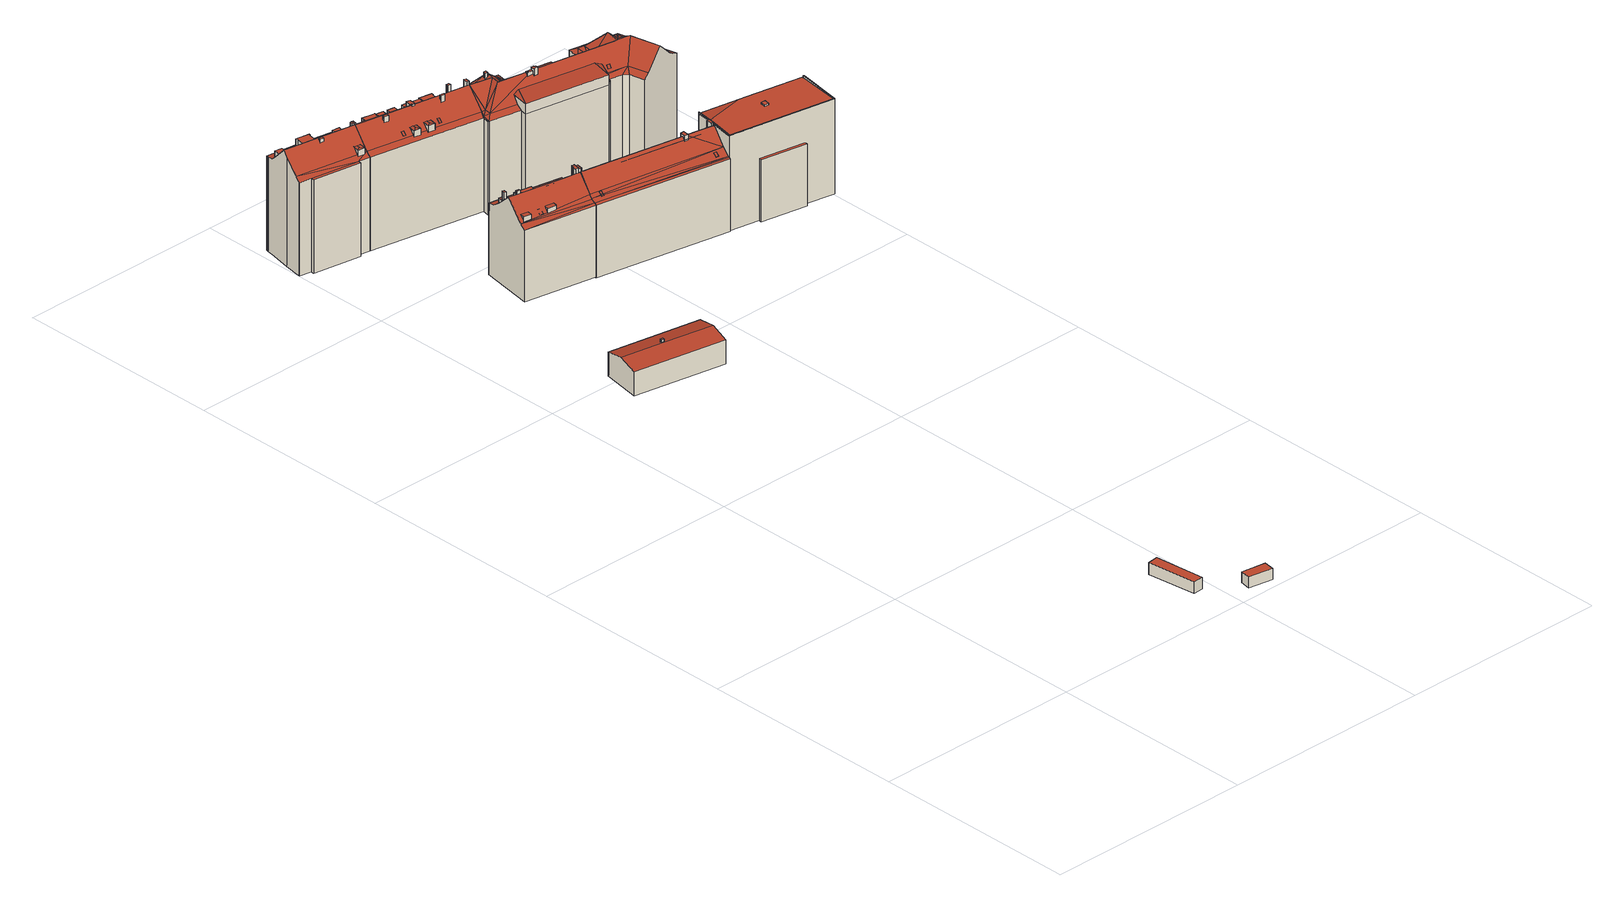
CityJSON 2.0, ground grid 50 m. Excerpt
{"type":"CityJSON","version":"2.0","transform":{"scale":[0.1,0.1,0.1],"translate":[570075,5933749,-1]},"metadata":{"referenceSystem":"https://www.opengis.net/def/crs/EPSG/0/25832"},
"CityObjects":{
"building1":{"type":"Building","attributes":{"Grundfläche 2D":"29.852840","Grundhöhe NN":"1.681"},"geometry":[{"type":"Solid","lod":"3","boundaries":[[[[0,1,2,3]],[[4,5,3,2]],[[5,6,0,3]],[[6,7,1,0]],[[7,4,2,1]],[[7,6,5,4]]]],"semantics":{"surfaces":[{"type":"RoofSurface"},{"type":"WallSurface"},{"type":"GroundSurface"}],"values":[[0,1,1,1,1,2]]}}]},
"building2":{"type":"Building","attributes":{"Grundfläche 2D":"14.447796","Grundhöhe NN":"1.621"},"geometry":[{"type":"Solid","lod":"3","boundaries":[[[[8,9,10,11]],[[12,13,11,10]],[[13,14,8,11]],[[14,15,9,8]],[[15,12,10,9]],[[15,14,13,12]]]],"semantics":{"surfaces":[{"type":"RoofSurface"},{"type":"WallSurface"},{"type":"GroundSurface"}],"values":[[0,1,1,1,1,2]]}}]},
"building3":{"type":"Building","attributes":{"Grundfläche 2D":"211.115600","Grundhöhe NN":"3.229"},"children":["building3-1"],"geometry":[{"type":"Solid","lod":"3","boundaries":[[[[16,17,18,19,20]],[[21,20,19,18,22]],[[22,18,17,23,24]],[[21,22,24,25]],[[16,20,21,25,26]],[[17,16,26,23]],[[24,23,26,25]]]],"semantics":{"surfaces":[{"type":"RoofSurface"},{"type":"WallSurface"},{"type":"GroundSurface"}],"values":[[0,0,1,1,1,1,2]]}}]},
"building3-1":{"type":"BuildingInstallation","parents":["building3"],"geometry":[{"type":"MultiSurface","lod":"3","boundaries":[[[27,28,29,30]],[[30,29,31,32]],[[27,30,32,33]],[[28,27,33,34]],[[29,28,34,31]]],"semantics":{"surfaces":[{"type":"RoofSurface"},{"type":"WallSurface"}],"values":[0,1,1,1,1]}}]},
"building4":{"type":"Building","attributes":{"Grundfläche 2D":"218.968977","Grundhöhe NN":"-0.001"},"children":["building4-1","building4-2","building4-3","building4-4","building4-5","building4-6"],"geometry":[{"type":"Solid","lod":"3","boundaries":[[[[35,36,37,38,39]],[[40,36,35,39,38,41,42]],[[41,38,43,44,45,46,47,40,42]],[[36,40,48,49,50,51]],[[51,52,53,36]],[[44,43,54,55,56,57,58,59,60,61,62,63,64,46,45]],[[65,66,67,68,69,64,63,62,61,60,59,58,57,70,71,72]],[[73,74,75,76,69,68,67,66,65,72,71,70,77,78,79,80]],[[81,82,83,84,85,86,78,77,70,57,56,55,54,43,38,37,87,88]],[[79,78,86,89]],[[80,79,89,90]],[[74,73,80,90,91]],[[75,74,91,92]],[[76,75,92,93]],[[94,95,47,46,64,69,76,93,96]],[[97,49,48,40,47,95,98]],[[50,49,97,99]],[[51,50,99,100]],[[52,51,100,101]],[[53,52,101,102]],[[36,53,102,103]],[[37,36,103,87]],[[85,84,83,82,81,88,87,103,102,101,100,99,97,98,95,94,96,93,92,91,90,89,86]]]],"semantics":{"surfaces":[{"type":"RoofSurface"},{"type":"WallSurface"},{"type":"GroundSurface"}],"values":[[0,0,0,0,0,0,0,0,1,1,1,1,1,1,1,1,1,1,1,1,1,1,2]]}}]},
"building4-1":{"type":"BuildingInstallation","parents":["building4"],"geometry":[{"type":"MultiSurface","lod":"3","boundaries":[[[104,105,106,107,108,109]],[[108,107,110,111]],[[59,104,109,108,111,72]],[[58,106,105]],[[106,58,71,110,107]]],"semantics":{"surfaces":[{"type":"RoofSurface"},{"type":"WallSurface"}],"values":[0,1,1,1,1]}}]},
"building4-2":{"type":"BuildingInstallation","parents":["building4"],"geometry":[{"type":"MultiSurface","lod":"3","boundaries":[[[112,113,114,115,116]],[[67,117,116,115,62]],[[117,118,112,116]],[[118,68,63,114,113,112]]],"semantics":{"surfaces":[{"type":"RoofSurface"},{"type":"WallSurface"}],"values":[0,1,1,1]}}]},
"building4-3":{"type":"BuildingInstallation","parents":["building4"],"geometry":[{"type":"MultiSurface","lod":"3","boundaries":[[[119,120,121]],[[122,123,124,121,120,125]],[[126,127,128,129,125,120,119]],[[35,130,119,121,131]],[[41,127,126,119,130,39]],[[132,128,127,41]],[[42,131,121,124,123]]],"semantics":{"surfaces":[{"type":"RoofSurface"},{"type":"WallSurface"}],"values":[0,0,0,1,1,1,1]}}]},
"building4-4":{"type":"BuildingInstallation","parents":["building4"],"geometry":[{"type":"MultiSurface","lod":"3","boundaries":[[[133,134,135,136,137,138,139,140]],[[54,133,140,139,141,142]],[[56,143,136,135]],[[143,144,137,136]],[[138,137,144,145]],[[145,141,139,138]],[[54,55,56,135,134,133]]],"semantics":{"surfaces":[{"type":"RoofSurface"},{"type":"WallSurface"}],"values":[0,1,1,1,1,1,1]}}]},
"building4-5":{"type":"BuildingInstallation","parents":["building4"],"geometry":[{"type":"MultiSurface","lod":"3","boundaries":[[[146,147,148,149]],[[150,147,146,151,152]],[[150,153,148,147]],[[153,154,149,148]],[[151,146,149,154]]],"semantics":{"surfaces":[{"type":"RoofSurface"},{"type":"WallSurface"}],"values":[0,1,1,1,1]}}]},
"building4-6":{"type":"BuildingInstallation","parents":["building4"],"geometry":[{"type":"MultiSurface","lod":"3","boundaries":[[[155,156,157,158,159,160,161,162]],[[155,162,163,164]],[[164,165,156,155]],[[165,166,157,156]],[[61,158,157,166,66]],[[159,60,65,167,160]],[[167,168,161,160]],[[162,161,168,163]]],"semantics":{"surfaces":[{"type":"RoofSurface"},{"type":"WallSurface"}],"values":[0,1,1,1,1,1,1,1]}}]},
"building5":{"type":"Building","attributes":{"Grundfläche 2D":"225.641279","Grundhöhe NN":"5.193"},"children":["building5-1","building5-2","building5-3","building5-4","building5-5","building5-6","building5-7","building5-8","building5-9"],"geometry":[{"type":"Solid","lod":"3","boundaries":[[[[169,170,171]],[[172,173,169]],[[173,170,169]],[[173,174,175,176,177,178,179,180]],[[181,179,178]],[[182,179,181]],[[183,184,185,186,187,188,189,190,191,192,179,182,193]],[[187,186,185,194,195,196,197,198,190,189,188]],[[199,194,200,201,202]],[[197,196,195,194,199,190,198]],[[203,199,202,201,200,204,205,206,207,208]],[[191,190,209,210,180,179,192]],[[174,173,172,176,175]],[[211,212,213,214,215,216,204,200,194,185,184,183,193,182,181,178,177,176,172,169,171,217,218]],[[205,204,216,219]],[[206,205,219,220]],[[203,208,207,206,220,221]],[[170,173,180,210,209,190,199,203,221,222]],[[171,170,222,217]],[[215,214,213,212,211,218,217,222,221,220,219,216]]]],"semantics":{"surfaces":[{"type":"RoofSurface"},{"type":"WallSurface"},{"type":"GroundSurface"}],"values":[[0,0,0,0,0,0,0,0,0,0,0,0,0,1,1,1,1,1,1,2]]}}]},
"building5-1":{"type":"BuildingInstallation","parents":["building5"],"geometry":[{"type":"MultiSurface","lod":"3","boundaries":[[[223,224,225,226,227,228,229,230,231,232]],[[184,233,234,227,226,225]],[[234,235,236,229,228,227]],[[236,237,230,229]],[[237,238,231,230]],[[239,182,223,232,231,238]],[[182,193,183,184,225,224,223]]],"semantics":{"surfaces":[{"type":"RoofSurface"},{"type":"WallSurface"}],"values":[0,1,1,1,1,1,1]}}]},
"building5-2":{"type":"BuildingInstallation","parents":["building5"],"geometry":[{"type":"MultiSurface","lod":"3","boundaries":[[[240,241,242,243,244,245,246]],[[246,186,195,247,242,241,240]],[[247,248,243,242]],[[248,196,187,245,244,243]]],"semantics":{"surfaces":[{"type":"RoofSurface"},{"type":"WallSurface"}],"values":[0,1,1,1]}}]},
"building5-3":{"type":"BuildingInstallation","parents":["building5"],"geometry":[{"type":"MultiSurface","lod":"3","boundaries":[[[249,250,251,252]],[[252,251,253,254]],[[251,250,255,253]],[[249,252,254,256]],[[250,249,256,255]]],"semantics":{"surfaces":[{"type":"RoofSurface"},{"type":"WallSurface"}],"values":[0,1,1,1,1]}}]},
"building5-4":{"type":"BuildingInstallation","parents":["building5"],"geometry":[{"type":"MultiSurface","lod":"3","boundaries":[[[257,258,259,260]],[[260,259,261,262]],[[257,260,262,263]],[[258,257,263,264]],[[259,258,264,261]]],"semantics":{"surfaces":[{"type":"RoofSurface"},{"type":"WallSurface"}],"values":[0,1,1,1,1]}}]},
"building5-5":{"type":"BuildingInstallation","parents":["building5"],"geometry":[{"type":"MultiSurface","lod":"3","boundaries":[[[265,266,267,268]],[[267,266,207,208]],[[202,268,267,208]],[[266,265,201,207]]],"semantics":{"surfaces":[{"type":"RoofSurface"},{"type":"WallSurface"}],"values":[0,1,1,1]}}]},
"building5-6":{"type":"BuildingInstallation","parents":["building5"],"geometry":[{"type":"MultiSurface","lod":"3","boundaries":[[[269,270,271,272,273,274]],[[275,270,269,274,174]],[[275,276,271,270]],[[272,271,276,175,273]]],"semantics":{"surfaces":[{"type":"RoofSurface"},{"type":"WallSurface"}],"values":[0,1,1,1]}}]},
"building5-7":{"type":"BuildingInstallation","parents":["building5"],"geometry":[{"type":"MultiSurface","lod":"3","boundaries":[[[277,278,279,280,281]],[[282,283,277,281]],[[278,277,283,284]],[[281,280,279,285,282]]],"semantics":{"surfaces":[{"type":"RoofSurface"},{"type":"WallSurface"}],"values":[0,1,1,1]}}]},
"building5-8":{"type":"BuildingInstallation","parents":["building5"],"geometry":[{"type":"MultiSurface","lod":"3","boundaries":[[[286,191,287,192,288,289,290,291,292,293]],[[189,191,287,191,286,293,292,294,198]],[[295,291,290,289,288,188,197]],[[292,291,295,294]]],"semantics":{"surfaces":[{"type":"RoofSurface"},{"type":"WallSurface"}],"values":[0,1,1,1]}}]},
"building5-9":{"type":"BuildingInstallation","parents":["building5"],"geometry":[{"type":"MultiSurface","lod":"3","boundaries":[[[296,297,298,299]],[[209,210,299,298]],[[210,300,296,299]],[[297,296,300,301]],[[301,209,298,297]]],"semantics":{"surfaces":[{"type":"RoofSurface"},{"type":"WallSurface"}],"values":[0,1,1,1,1]}}]},
"building6":{"type":"Building","attributes":{"Grundfläche 2D":"317.682869","Grundhöhe NN":"-0.001"},"children":["building6-1","building6-2","building6-3","building6-4","building6-5","building6-6","building6-7","building6-8","building6-9","building6-10","building6-11","building6-12","building6-13","building6-14","building6-15","building6-16"],"geometry":[{"type":"Solid","lod":"3","boundaries":[[[[302,303,304]],[[302,305,306,307,303]],[[308,309,38,37,307,310,311,312]],[[313,314,315,316,317,318,319,320,321,322,323,324,325,326,327,328,329,330,331,332,333,334,335,336,337,338,339,340]],[[341,342,321]],[[329,328,327,326,325,324,323,322,321,342,343,344]],[[345,346,334,333,332,331,330,329,344,343],[347,348,345]],[[349,350,351,342,341]],[[352,353,350]],[[353,351,350]],[[345,348,347]],[[345,354,355,346]],[[356,357,358,359,360,361,362,320,319,318,317,316,315,314,313,340,339,338,337,336,335,56,55,54,43,363,357]],[[308,312,311,310,359,358,357,364,357,363,43,38,309]],[[310,307,306]],[[365,366,367,368,341,321,320,362,361,360,359,310,306,305,302,304,369,370]],[[371,350,349,341,368,372]],[[352,350,371,373]],[[353,352,373,374]],[[342,351,353,374,375]],[[354,345,343,342,375,86]],[[84,83,82,81,88,87,37,38,43,54,55,56,335,334,346,355,354,86,85]],[[307,37,87,376]],[[303,307,376,377]],[[304,303,377,369]],[[371,372,368,367,366,365,370,369,377,376,87,88,81,82,83,84,85,86,375,374,373]]]],"semantics":{"surfaces":[{"type":"RoofSurface"},{"type":"WallSurface"},{"type":"GroundSurface"}],"values":[[0,0,0,0,0,0,0,0,0,0,0,0,0,0,0,1,1,1,1,1,1,1,1,1,1,2]]}}]},
"building6-1":{"type":"BuildingInstallation","parents":["building6"],"geometry":[{"type":"MultiSurface","lod":"3","boundaries":[[[378,379,380,381]],[[381,380,382,383]],[[378,381,383,384]],[[384,385,379,378]],[[385,382,380,379]]],"semantics":{"surfaces":[{"type":"RoofSurface"},{"type":"WallSurface"}],"values":[0,1,1,1,1]}}]},
"building6-2":{"type":"BuildingInstallation","parents":["building6"],"geometry":[{"type":"MultiSurface","lod":"3","boundaries":[[[386,387,388,389,390,391,392]],[[330,393,387,386,392,391,339,394]],[[393,344,395,389,388,387]],[[395,347,331,338,390,389]]],"semantics":{"surfaces":[{"type":"RoofSurface"},{"type":"WallSurface"}],"values":[0,1,1,1]}}]},
"building6-3":{"type":"BuildingInstallation","parents":["building6"],"geometry":[{"type":"MultiSurface","lod":"3","boundaries":[[[396,397,398,399,400,401,402,403,404,405]],[[398,397,406,407]],[[407,408,399,398]],[[399,408,409,333,336,400]],[[332,410,402,401,337]],[[410,411,403,402]],[[405,404,403,411,348,412]],[[412,413,406,397,396,405]]],"semantics":{"surfaces":[{"type":"RoofSurface"},{"type":"WallSurface"}],"values":[0,1,1,1,1,1,1,1]}}]},
"building6-4":{"type":"BuildingInstallation","parents":["building6"],"geometry":[{"type":"MultiSurface","lod":"3","boundaries":[[[135,134,133,414,415]],[[56,55,54,133,134,135]],[[54,416,414,133]],[[417,415,414,416]],[[417,56,135,415]]],"semantics":{"surfaces":[{"type":"RoofSurface"},{"type":"WallSurface"}],"values":[0,1,1,1,1]}}]},
"building6-5":{"type":"BuildingInstallation","parents":["building6"],"geometry":[{"type":"MultiSurface","lod":"3","boundaries":[[[418,419,420,421,422]],[[422,421,423]],[[423,421,420,424,425]],[[418,422,426,311]],[[423,425,312,427]],[[427,426,422,423]]],"semantics":{"surfaces":[{"type":"RoofSurface"},{"type":"WallSurface"}],"values":[0,0,0,1,1,1]}}]},
"building6-6":{"type":"BuildingInstallation","parents":["building6"],"geometry":[{"type":"MultiSurface","lod":"3","boundaries":[[[428,429,430,431,432]],[[360,361,430,429]],[[361,433,431,430]],[[434,428,432,431,433,435]],[[429,428,434,360]]],"semantics":{"surfaces":[{"type":"RoofSurface"},{"type":"WallSurface"}],"values":[0,1,1,1,1]}}]},
"building6-7":{"type":"BuildingInstallation","parents":["building6"],"geometry":[{"type":"MultiSurface","lod":"3","boundaries":[[[436,437,438,439]],[[440,327,314,439,438]],[[315,326,441,437,436]],[[441,440,438,437]]],"semantics":{"surfaces":[{"type":"RoofSurface"},{"type":"WallSurface"}],"values":[0,1,1,1]}}]},
"building6-8":{"type":"BuildingInstallation","parents":["building6"],"geometry":[{"type":"MultiSurface","lod":"3","boundaries":[[[442,443,444,445]],[[445,444,446,447]],[[442,445,447,448]],[[443,442,448,449]],[[444,443,449,446]]],"semantics":{"surfaces":[{"type":"RoofSurface"},{"type":"WallSurface"}],"values":[0,1,1,1,1]}}]},
"building6-9":{"type":"BuildingInstallation","parents":["building6"],"geometry":[{"type":"MultiSurface","lod":"3","boundaries":[[[450,451,452,453]],[[453,452,454,455]],[[450,453,455,456]],[[451,450,456,457]],[[452,451,457,454]]],"semantics":{"surfaces":[{"type":"RoofSurface"},{"type":"WallSurface"}],"values":[0,1,1,1,1]}}]},
"building6-10":{"type":"BuildingInstallation","parents":["building6"],"geometry":[{"type":"MultiSurface","lod":"3","boundaries":[[[458,459,460,461,462,463]],[[317,464,324,465,459,458,463,462]],[[465,466,460,459]],[[466,325,316,461,460]]],"semantics":{"surfaces":[{"type":"RoofSurface"},{"type":"WallSurface"}],"values":[0,1,1,1]}}]},
"building6-11":{"type":"BuildingInstallation","parents":["building6"],"geometry":[{"type":"MultiSurface","lod":"3","boundaries":[[[467,468,469,470,471,472]],[[340,468,467,472,471,473,329,474]],[[475,470,469,313,328]],[[475,473,471,470]]],"semantics":{"surfaces":[{"type":"RoofSurface"},{"type":"WallSurface"}],"values":[0,1,1,1]}}]},
"building6-12":{"type":"BuildingInstallation","parents":["building6"],"geometry":[{"type":"MultiSurface","lod":"3","boundaries":[[[476,477,478,479]],[[476,479,480,481]],[[479,478,482,480]],[[477,476,481,483]],[[478,477,483,482]]],"semantics":{"surfaces":[{"type":"RoofSurface"},{"type":"WallSurface"}],"values":[0,1,1,1,1]}}]},
"building6-13":{"type":"BuildingInstallation","parents":["building6"],"geometry":[{"type":"MultiSurface","lod":"3","boundaries":[[[484,485,486,487,488,489,490,491,492,493,494,495,496]],[[497,322,498,489,488,487,486,319]],[[498,499,490,489]],[[499,500,491,490]],[[500,501,492,491]],[[501,502,493,492]],[[502,503,494,493]],[[323,504,318,505,484,496,495,494,503]],[[485,484,505]]],"semantics":{"surfaces":[{"type":"RoofSurface"},{"type":"WallSurface"}],"values":[0,1,1,1,1,1,1,1,1]}}]},
"building6-14":{"type":"BuildingInstallation","parents":["building6"],"geometry":[{"type":"MultiSurface","lod":"3","boundaries":[[[506,507,508,509,510]],[[511,507,506]],[[512,513,508,507,511]],[[506,510,309,514]],[[514,515,511,506]],[[512,511,515,308]]],"semantics":{"surfaces":[{"type":"RoofSurface"},{"type":"WallSurface"}],"values":[0,0,0,1,1,1]}}]},
"building6-15":{"type":"BuildingInstallation","parents":["building6"],"geometry":[{"type":"MultiSurface","lod":"3","boundaries":[[[516,517,518,519,520,521,522,523,524,525,526]],[[527,363,528,521,520,519]],[[528,529,522,521]],[[524,523,522,529,364,530]],[[530,531,525,524]],[[357,356,532,516,526,525,531]],[[532,533,517,516]],[[533,534,518,517]],[[534,527,519,518]]],"semantics":{"surfaces":[{"type":"RoofSurface"},{"type":"WallSurface"}],"values":[0,1,1,1,1,1,1,1,1]}}]},
"building6-16":{"type":"BuildingInstallation","parents":["building6"],"geometry":[{"type":"MultiSurface","lod":"3","boundaries":[[[535,536,537,538]],[[538,537,539,540]],[[535,538,540,541]],[[541,542,536,535]],[[542,539,537,536]]],"semantics":{"surfaces":[{"type":"RoofSurface"},{"type":"WallSurface"}],"values":[0,1,1,1,1]}}]},
"building7":{"type":"Building","attributes":{"Grundfläche 2D":"384.081781","Grundhöhe NN":"5.024"},"children":["building7-1","building7-2","building7-3","building7-4","building7-5","building7-6","building7-7","building7-8","building7-9"],"geometry":[{"type":"Solid","lod":"3","boundaries":[[[[543,544,545,546,547,548,549,550,551,552,553,554,555]],[[549,548,547,546,556,557]],[[558,559,560,561,556,562,563,564,565,566,567],[567,568,569,568]],[[559,570,571,549,557,556,561,560]],[[568,567,568,569]],[[566,565,181,567]],[[572,573,567,181]],[[574,575,576]],[[576,575,577,578,577,571,570,559,558,579,580,579,581,582]],[[583,176,584,585,586]],[[567,573,176,583,579,558]],[[587,584,169,588,589]],[[585,584,587,589,588,583,586]],[[590,169,171,591]],[[590,588,169]],[[579,583,592,593,581]],[[582,581,593]],[[553,552,594,595]],[[554,553,595,596]],[[555,554,596,597]],[[598,544,543,555,597,599]],[[600,601,602,603,604,171,169,584,176,573,572,181,565,564,563,562,556,546,545,544,598,605]],[[591,171,604,606]],[[607,592,583,588,590,591,606,608]],[[593,592,607,609]],[[576,582,593,609,610]],[[611,577,575,612]],[[550,549,571,577,611,613]],[[551,550,613,614]],[[574,576,610,615]],[[575,574,615,612]],[[552,551,614,594]],[[608,606,604,603,602,601,600,605,598,599,597,596,595,594,614,613,611,612,615,610,609,607]]]],"semantics":{"surfaces":[{"type":"RoofSurface"},{"type":"WallSurface"},{"type":"GroundSurface"}],"values":[[0,0,0,0,0,0,0,0,0,0,0,0,0,0,0,0,0,1,1,1,1,1,1,1,1,1,1,1,1,1,1,1,2]]}}]},
"building7-1":{"type":"BuildingInstallation","parents":["building7"],"geometry":[{"type":"MultiSurface","lod":"3","boundaries":[[[616,617,618,619,620,621,622,623]],[[181,566,568,620,619,618]],[[621,620,568,624]],[[624,625,622,621]],[[616,623,622,625,569,563]],[[563,564,565,181,618,617,616]]],"semantics":{"surfaces":[{"type":"RoofSurface"},{"type":"WallSurface"}],"values":[0,1,1,1,1,1]}}]},
"building7-2":{"type":"BuildingInstallation","parents":["building7"],"geometry":[{"type":"MultiSurface","lod":"3","boundaries":[[[626,627,628,629]],[[629,628,630,631]],[[628,627,632,630]],[[626,629,631,633]],[[627,626,633,632]]],"semantics":{"surfaces":[{"type":"RoofSurface"},{"type":"WallSurface"}],"values":[0,1,1,1,1]}}]},
"building7-3":{"type":"BuildingInstallation","parents":["building7"],"geometry":[{"type":"MultiSurface","lod":"3","boundaries":[[[634,635,636,637,638,639]],[[640,641,635,634]],[[635,641,579,636]],[[637,636,579,642]],[[642,643,638,637]],[[640,634,639,638,643,558]]],"semantics":{"surfaces":[{"type":"RoofSurface"},{"type":"WallSurface"}],"values":[0,1,1,1,1,1]}}]},
"building7-4":{"type":"BuildingInstallation","parents":["building7"],"geometry":[{"type":"MultiSurface","lod":"3","boundaries":[[[644,645,646,647,648,649]],[[553,644,649,648,548,552]],[[553,554,645,644]],[[554,555,547,647,646,645]]],"semantics":{"surfaces":[{"type":"RoofSurface"},{"type":"WallSurface"}],"values":[0,1,1,1]}}]},
"building7-5":{"type":"BuildingInstallation","parents":["building7"],"geometry":[{"type":"MultiSurface","lod":"3","boundaries":[[[650,651,652,653]],[[654,651,650,655]],[[656,654,655,657]],[[658,659,656,657]],[[660,661,653,652]],[[586,658,657,655,650,653,661,589]],[[659,585,587,660,652,651,654,656]]],"semantics":{"surfaces":[{"type":"RoofSurface"},{"type":"WallSurface"}],"values":[0,0,0,1,1,1,1]}}]},
"building7-6":{"type":"BuildingInstallation","parents":["building7"],"geometry":[{"type":"MultiSurface","lod":"3","boundaries":[[[662,663,664,665]],[[666,663,662,667]],[[665,664,668,669]],[[670,667,662,665,669,559]],[[666,667,670,671]],[[668,664,663,666,671,570]]],"semantics":{"surfaces":[{"type":"RoofSurface"},{"type":"WallSurface"}],"values":[0,0,1,1,1,1]}}]},
"building7-7":{"type":"BuildingInstallation","parents":["building7"],"geometry":[{"type":"MultiSurface","lod":"3","boundaries":[[[672,673,674,675]],[[673,672,676,677]],[[672,675,678,676]],[[675,674,679,678]],[[674,673,677,679]]],"semantics":{"surfaces":[{"type":"RoofSurface"},{"type":"WallSurface"}],"values":[0,1,1,1,1]}}]},
"building7-8":{"type":"BuildingInstallation","parents":["building7"],"geometry":[{"type":"MultiSurface","lod":"3","boundaries":[[[680,681,682,683]],[[684,680,683,685]],[[686,687,684,685,688,689]],[[690,691,682,681]],[[692,693,689,688,685,683,682,691,557,561]],[[693,694,686,689]],[[690,681,680,684,687,686,694,695,560]]],"semantics":{"surfaces":[{"type":"RoofSurface"},{"type":"WallSurface"}],"values":[0,0,0,1,1,1,1]}}]},
"building7-9":{"type":"BuildingInstallation","parents":["building7"],"geometry":[{"type":"MultiSurface","lod":"3","boundaries":[[[696,697,698,699,700,701,702,703,704]],[[696,704,577,705]],[[706,707,699,698,697,696,705,580]],[[707,578,576,701,700,699]],[[576,574,702,701]],[[574,575,703,702]],[[575,577,704,703]]],"semantics":{"surfaces":[{"type":"RoofSurface"},{"type":"WallSurface"}],"values":[0,1,1,1,1,1,1]}}]},
"building8":{"type":"Building","attributes":{"Grundfläche 2D":"595.616127","Grundhöhe NN":"-0.001"},"children":["building8-1","building8-2","building8-3","building8-4","building8-5","building8-6","building8-7","building8-8"],"geometry":[{"type":"Solid","lod":"3","boundaries":[[[[708,709,710,711,712]],[[713,714,715,716,717,718,719,720,721,722,723,724,725,726]],[[727,728,717,716,715]],[[729,730,731,732]],[[730,733,726,734,731]],[[734,726,725]],[[733,735,726]],[[735,736,737,726]],[[738,713,726,737]],[[739,740,713,738]],[[741,740,739]],[[742,743,744,741]],[[744,740,741]],[[745,746,743]],[[746,747,743]],[[747,748,743]],[[748,744,743]],[[749,746,745]],[[750,746,749]],[[751,752,750,749,753,754]],[[713,755,714]],[[740,755,713]],[[755,756,757,714]],[[750,758,746]],[[752,758,750]],[[746,758,747]],[[747,756,748]],[[758,756,747]],[[748,755,740,744]],[[748,756,755]],[[304,759,718,717]],[[760,761,762,763,764,765,766,767,768,769,770,771]],[[772,773,760]],[[773,761,760]],[[352,773,772]],[[774,775,352]],[[775,773,352]],[[776,775,774]],[[321,777,776]],[[777,778,775,776]],[[320,779,777,321]],[[362,779,320]],[[361,779,362]],[[361,360,359,780,779]],[[310,781,359]],[[359,781,780]],[[306,781,310]],[[305,304,717,306]],[[717,781,306]],[[714,752,715]],[[752,751,711,710,769,768,767,766,765,764,763,762,727,715]],[[762,728,727]],[[782,780,728,762,783]],[[780,781,728]],[[728,781,717]],[[782,779,780]],[[782,778,779]],[[779,778,777]],[[773,775,778,783]],[[773,783,761]],[[783,762,761]],[[784,720,719]],[[720,784,785,722,721]],[[723,722,785]],[[714,757,752]],[[757,758,752]],[[782,783,778]],[[757,756,758]],[[711,751,754,753,786,708,712]],[[786,787,709,708]],[[787,771,770,769,710,709]],[[759,788,784,719,718]],[[788,732,785,784]],[[785,732,731,734,725,724,723]],[[788,759,789,790]],[[732,788,790,791]],[[729,732,791,792]],[[730,729,792,793]],[[733,730,793,794]],[[735,733,794,795]],[[736,735,795,796]],[[742,741,739,738,737,736,796,797]],[[743,742,797,798]],[[745,743,798,799]],[[749,745,799,800]],[[753,749,800,801]],[[786,753,801,802]],[[787,786,802,803]],[[771,787,803,804]],[[760,771,804,805]],[[772,760,805,806]],[[352,772,806,373]],[[774,352,373,372]],[[776,774,372,368]],[[367,366,807,365,369,304,305,306,310,359,360,361,362,320,321,776,368,808]],[[759,304,369,789]],[[803,802,801,800,799,798,797,796,795,794,793,792,791,790,789,369,365,807,366,367,808,368,372,373,806,805,804]]]],"semantics":{"surfaces":[{"type":"RoofSurface"},{"type":"WallSurface"},{"type":"GroundSurface"}],"values":[[0,0,0,0,0,0,0,0,0,0,0,0,0,0,0,0,0,0,0,0,0,0,0,0,0,0,0,0,0,0,0,0,0,0,0,0,0,0,0,0,0,0,0,0,0,0,0,0,0,0,0,0,0,0,0,0,0,0,0,0,0,0,0,0,0,0,0,0,1,1,1,1,1,1,1,1,1,1,1,1,1,1,1,1,1,1,1,1,1,1,1,1,1,1,1,1,2]]}}]},
"building8-1":{"type":"BuildingInstallation","parents":["building8"],"geometry":[{"type":"MultiSurface","lod":"3","boundaries":[[[809,810,811,812,813,814,815,816]],[[817,818,819,820,821,812,811,810]],[[821,822,823,814,813,812]],[[823,824,815,814]],[[824,825,816,815]],[[825,715,809,816]],[[809,715,727,810]],[[817,810,727]]],"semantics":{"surfaces":[{"type":"RoofSurface"},{"type":"WallSurface"}],"values":[0,1,1,1,1,1,1,1]}}]},
"building8-2":{"type":"BuildingInstallation","parents":["building8"],"geometry":[{"type":"MultiSurface","lod":"3","boundaries":[[[826,827,828,829]],[[830,826,829,831]],[[828,827,832,833]],[[834,831,829,828,833,766]],[[830,831,834,835]],[[832,827,826,830,835,765]]],"semantics":{"surfaces":[{"type":"RoofSurface"},{"type":"WallSurface"}],"values":[0,0,1,1,1,1]}}]},
"building8-3":{"type":"BuildingInstallation","parents":["building8"],"geometry":[{"type":"MultiSurface","lod":"3","boundaries":[[[836,837,838,839,840,841]],[[842,841,840,839,843,844]],[[845,838,837,836,846,847]],[[836,841,842,846]],[[839,838,845,843]]],"semantics":{"surfaces":[{"type":"RoofSurface"},{"type":"WallSurface"}],"values":[0,1,1,1,1]}}]},
"building8-4":{"type":"BuildingInstallation","parents":["building8"],"geometry":[{"type":"MultiSurface","lod":"3","boundaries":[[[848,849,850,851]],[[852,849,848,853]],[[851,850,854,855]],[[856,853,848,851,855,764]],[[852,853,856,857]],[[854,850,849,852,857,763]]],"semantics":{"surfaces":[{"type":"RoofSurface"},{"type":"WallSurface"}],"values":[0,0,1,1,1,1]}}]},
"building8-5":{"type":"BuildingInstallation","parents":["building8"],"geometry":[{"type":"MultiSurface","lod":"3","boundaries":[[[858,859,860,861]],[[862,859,858,863]],[[861,860,864,865]],[[866,863,858,861,865,768]],[[862,863,866,867]],[[864,860,859,862,867,767]]],"semantics":{"surfaces":[{"type":"RoofSurface"},{"type":"WallSurface"}],"values":[0,0,1,1,1,1]}}]},
"building8-6":{"type":"BuildingInstallation","parents":["building8"],"geometry":[{"type":"MultiSurface","lod":"3","boundaries":[[[868,869,870,871]],[[869,868,872,873]],[[871,870,874,875]],[[868,871,875,872]],[[870,869,873,874]]],"semantics":{"surfaces":[{"type":"RoofSurface"},{"type":"WallSurface"}],"values":[0,1,1,1,1]}}]},
"building8-7":{"type":"BuildingInstallation","parents":["building8"],"geometry":[{"type":"MultiSurface","lod":"3","boundaries":[[[876,877,878,879]],[[879,878,880,881]],[[881,882,876,879]],[[877,876,882,883]],[[883,880,878,877]]],"semantics":{"surfaces":[{"type":"RoofSurface"},{"type":"WallSurface"}],"values":[0,1,1,1,1]}}]},
"building8-8":{"type":"BuildingInstallation","parents":["building8"],"geometry":[{"type":"MultiSurface","lod":"3","boundaries":[[[884,885,886,819,818,817,887]],[[727,888,887,817]],[[887,888,889,884]],[[886,885,884,889,716,890]],[[890,820,819,886]]],"semantics":{"surfaces":[{"type":"RoofSurface"},{"type":"WallSurface"}],"values":[0,1,1,1,1]}}]},
"building9":{"type":"Building","attributes":{"Grundfläche 2D":"300.315792","Grundhöhe NN":"4.949"},"children":["building9-1","building9-2"],"geometry":[{"type":"Solid","lod":"3","boundaries":[[[[891,892,891,893]],[[894,895,896,897,898,899,900,901,902,903,904,892,891,893]],[[894,896,895]],[[891,892,905,906,907,908,893]],[[909,897,896,894,910,911]],[[912,911,910]],[[913,914,915,916]],[[917,918,919,920]],[[902,901,921,922]],[[903,902,922,923]],[[905,892,904,903,923,924]],[[906,905,924,925]],[[907,906,925,926]],[[893,908,907,926,927]],[[894,893,927,928]],[[910,894,928,929]],[[912,910,929,930]],[[909,911,912,930,931]],[[897,909,931,932]],[[899,898,897,932,933]],[[918,934,935,900,899,933,936,919]],[[914,937,921,901,900,935,938,915]],[[938,939,916,915]],[[913,916,939,940]],[[940,937,914,913]],[[936,941,920,919]],[[917,920,941,942]],[[942,934,918,917]],[[933,932,931,930,929,928,927,926,925,924,923,922,921,937,940,939,938,935,934,942,941,936]]]],"semantics":{"surfaces":[{"type":"RoofSurface"},{"type":"WallSurface"},{"type":"GroundSurface"}],"values":[[0,0,0,0,0,0,0,0,1,1,1,1,1,1,1,1,1,1,1,1,1,1,1,1,1,1,1,1,2]]}}]},
"building9-1":{"type":"BuildingInstallation","parents":["building9"],"geometry":[{"type":"MultiSurface","lod":"3","boundaries":[[[943,944,945,946,947,948,949,950,951,952,953,954,955,956,957,958,959,960,961,962,963,964]],[[901,902,965,953,952,951]],[[954,953,965,966]],[[955,954,966,967]],[[956,955,967,968]],[[968,969,957,956]],[[969,896,958,957]],[[896,970,959,958]],[[970,895,971,891,962,961,960,959]],[[891,906,963,962]],[[906,907,964,963]],[[907,908,893,943,964]],[[893,894,944,943]],[[894,910,945,944]],[[910,912,946,945]],[[911,909,947,946,912]],[[909,897,948,947]],[[897,898,899,949,948]],[[899,900,950,949]],[[900,901,951,950]]],"semantics":{"surfaces":[{"type":"RoofSurface"},{"type":"WallSurface"}],"values":[0,1,1,1,1,1,1,1,1,1,1,1,1,1,1,1,1,1,1,1]}}]},
"building9-2":{"type":"BuildingInstallation","parents":["building9"],"geometry":[{"type":"MultiSurface","lod":"3","boundaries":[[[972,973,974,975]],[[975,974,976,977]],[[972,975,977,978]],[[973,972,978,979]],[[974,973,979,976]]],"semantics":{"surfaces":[{"type":"RoofSurface"},{"type":"WallSurface"}],"values":[0,1,1,1,1]}}]}
},
"vertices":[
[458,76,55],[445,195,55],[420,192,55],[434,74,55],[420,192,27],[434,74,27],[458,76,27],[445,195,27],
[592,30,52],[534,39,52],[530,15,52],[588,5,52],[530,15,26],[588,5,26],[592,30,26],[534,39,26],
[132,1397,99],[352,1357,99],[361,1403,110],[246,1424,110],[140,1443,110],[148,1489,99],[369,1450,99],[352,1357,42],[369,1450,42],[148,1489,42],[132,1397,42],
[241,1434,115],[240,1428,115],[246,1428,115],[247,1433,115],[246,1428,109],[247,1433,108],[241,1434,108],[240,1428,109],
[166,2221,238],[146,2216,232],[173,2211,232],[176,2224,240],[168,2222,238],[5,2253,240],[169,2225,240],[153,2228,240],[183,2266,282],[178,2267,282],[93,2281,282],[12,2295,282],[10,2285,272],[4,2248,237],[3,2243,234],[3,2240,232],[31,2236,232],[30,2228,232],[145,2209,232],[184,2268,280],[185,2275,272],[185,2278,270],[189,2300,247],[183,2301,247],[166,2304,247],[119,2312,247],[90,2317,247],[44,2325,246],[27,2328,246],[19,2330,246],[121,2323,237],[92,2328,237],[46,2336,237],[29,2339,237],[21,2340,237],[191,2311,237],[185,2312,237],[168,2315,237],[94,2348,235],[25,2359,234],[24,2356,235],[23,2353,235],[192,2312,237],[194,2323,236],[196,2322,236],[197,2331,235],[184,2268,10],[185,2275,10],[185,2278,10],[191,2311,10],[192,2312,10],[194,2323,10],[173,2211,10],[183,2266,10],[196,2322,10],[197,2331,10],[25,2359,10],[24,2356,10],[23,2353,10],[19,2330,10],[10,2285,10],[21,2340,10],[3,2243,10],[4,2248,10],[3,2240,10],[31,2236,10],[30,2228,10],[145,2209,10],[146,2216,10],
[165,2299,253],[182,2296,253],[183,2301,253],[185,2314,253],[168,2316,253],[168,2315,253],[185,2314,237],[168,2316,237],
[29,2340,253],[29,2339,253],[26,2322,253],[43,2319,253],[46,2337,253],[46,2337,237],[29,2340,237],
[168,2221,253],[161,2230,253],[152,2224,253],[160,2240,253],[155,2240,253],[155,2238,253],[163,2239,253],[168,2222,253],[169,2225,253],[171,2237,253],[170,2237,253],[168,2221,238],[152,2224,238],[170,2228,244],
[184,2268,284],[185,2275,284],[185,2278,284],[184,2278,284],[183,2276,284],[180,2276,284],[178,2269,284],[179,2269,284],[178,2269,280],[179,2269,280],[184,2278,270],[183,2276,272],[180,2276,272],
[102,2277,283],[93,2278,283],[92,2273,283],[101,2272,283],[93,2278,280],[102,2277,280],[98,2278,280],[92,2273,274],[101,2272,274],
[93,2345,252],[93,2340,252],[94,2340,252],[89,2313,252],[118,2308,252],[123,2335,252],[124,2335,252],[125,2339,252],[125,2339,235],[93,2345,235],[93,2340,235],[94,2340,235],[123,2335,236],[124,2335,236],
[375,1764,235],[203,1790,232],[374,1759,232],[376,1774,239],[206,1805,239],[273,1796,242],[294,1793,243],[378,1782,247],[385,1816,281],[385,1817,281],[377,1818,281],[213,1848,281],[385,1821,277],[386,1822,277],[388,1835,265],[389,1838,262],[391,1852,249],[276,1872,249],[265,1874,249],[244,1878,249],[228,1881,249],[219,1882,249],[228,1879,251],[230,1878,251],[387,1832,268],[394,1865,240],[277,1877,246],[265,1878,247],[245,1880,248],[229,1881,249],[222,1901,235],[395,1873,235],[323,1885,235],[293,1890,235],[224,1917,232],[396,1875,234],[397,1874,234],[399,1885,233],[326,1899,232],[296,1904,232],[216,1869,262],[215,1862,269],[385,1817,62],[385,1821,62],[386,1822,62],[388,1835,62],[389,1838,62],[396,1875,62],[374,1759,62],[385,1816,62],[397,1874,62],[399,1885,62],[224,1917,62],[203,1790,62],
[386,1822,288],[388,1835,288],[389,1838,288],[385,1838,288],[383,1839,288],[382,1836,288],[382,1833,288],[380,1833,288],[378,1823,288],[380,1823,288],[385,1838,262],[383,1839,262],[382,1836,265],[382,1833,268],[380,1833,268],[378,1823,277],[380,1823,277],
[276,1872,252],[277,1877,252],[279,1887,251],[267,1889,251],[265,1878,252],[264,1871,252],[276,1869,252],[279,1887,239],[267,1889,238],
[256,1808,251],[254,1800,243],[262,1798,243],[264,1807,251],[262,1798,242],[264,1807,250],[254,1800,242],[256,1808,250],
[258,1865,273],[251,1866,273],[251,1862,273],[258,1861,273],[251,1862,263],[258,1861,262],[258,1865,258],[251,1866,258],
[323,1882,236],[326,1899,236],[296,1904,236],[293,1887,236],
[273,1796,252],[272,1795,252],[294,1792,252],[294,1793,252],[296,1804,253],[274,1808,253],[272,1795,241],[294,1792,241],
[233,1802,252],[235,1815,253],[217,1818,253],[215,1806,252],[215,1805,252],[215,1805,240],[233,1802,240],[234,1808,245],[215,1806,241],
[228,1881,251],[228,1878,251],[244,1875,251],[244,1878,251],[245,1880,251],[247,1892,251],[231,1895,251],[229,1881,251],[231,1895,238],[247,1892,238],
[219,1861,286],[220,1868,286],[216,1869,286],[215,1862,286],[219,1861,269],[220,1868,262],
[445,2147,232],[442,2144,232],[445,2144,232],[448,2162,233],[448,2164,233],[445,2161,233],[303,2200,240],[287,2203,240],[450,2172,240],[337,2194,240],[320,2197,240],[317,2277,246],[334,2274,246],[351,2271,246],[361,2270,246],[377,2267,246],[379,2266,246],[408,2261,246],[464,2251,246],[466,2260,240],[410,2270,240],[381,2275,240],[379,2275,240],[362,2278,240],[352,2280,240],[336,2283,240],[319,2286,240],[302,2289,240],[292,2291,240],[275,2294,240],[274,2294,240],[244,2299,240],[191,2309,240],[189,2300,246],[243,2291,246],[272,2285,246],[273,2285,246],[290,2282,246],[300,2280,246],[467,2268,236],[463,2274,234],[382,2288,234],[282,2299,238],[196,2322,234],[191,2311,239],[276,2300,238],[275,2300,238],[468,2273,236],[468,2274,236],[463,2275,234],[469,2279,234],[464,2280,234],[194,2323,234],[192,2312,239],[325,2242,280],[325,2240,282],[392,2227,282],[457,2215,282],[458,2217,281],[460,2228,270],[463,2246,252],[315,2242,282],[318,2239,281],[448,2162,10],[457,2215,10],[458,2217,10],[467,2268,10],[445,2144,10],[445,2147,10],[468,2274,10],[468,2273,10],[469,2279,10],[464,2280,10],[463,2274,10],[445,2161,10],[442,2144,10],
[427,2244,286],[421,2245,286],[420,2239,286],[426,2238,286],[420,2239,266],[426,2238,266],[427,2244,260],[421,2245,260],
[292,2291,253],[293,2297,253],[282,2299,253],[276,2300,253],[272,2279,253],[289,2276,253],[291,2288,253],[293,2297,238],[291,2288,243],[276,2300,237],
[275,2304,252],[245,2310,252],[244,2305,252],[245,2305,252],[242,2285,252],[271,2280,252],[274,2299,252],[275,2299,252],[275,2300,252],[276,2304,252],[245,2310,236],[244,2305,238],[245,2305,238],[245,2303,239],[274,2299,238],[275,2299,238],[276,2304,236],[275,2304,236],
[187,2267,284],[189,2277,284],[187,2267,280],[189,2277,270],
[339,2206,253],[338,2206,253],[330,2209,254],[329,2198,254],[336,2190,253],[319,2193,253],[323,2209,253],[322,2209,253],[336,2190,238],[319,2193,238],
[453,2217,290],[458,2217,290],[460,2228,290],[455,2229,290],[454,2228,290],[455,2229,270],[453,2217,281],[454,2228,271],
[350,2265,253],[353,2286,253],[337,2289,253],[333,2268,253],[337,2289,238],[353,2286,238],
[353,2202,252],[352,2195,245],[358,2194,245],[359,2201,252],[358,2194,244],[359,2201,251],[353,2202,251],[352,2195,244],
[244,2243,285],[254,2241,285],[255,2247,285],[245,2248,285],[255,2247,277],[245,2248,277],[244,2243,271],[254,2241,271],
[378,2270,253],[380,2281,253],[363,2284,253],[359,2264,253],[376,2261,253],[377,2267,253],[378,2270,244],[380,2281,238],[363,2284,238],
[301,2286,253],[299,2274,253],[316,2271,253],[320,2292,253],[303,2295,253],[302,2289,253],[303,2295,238],[301,2286,243],[320,2292,238],
[272,2209,244],[273,2216,251],[267,2217,251],[266,2210,244],[266,2210,243],[272,2209,243],[267,2217,250],[273,2216,250],
[378,2260,253],[383,2259,253],[407,2255,253],[408,2261,253],[408,2263,253],[410,2273,253],[411,2273,253],[412,2278,253],[381,2284,253],[380,2279,253],[382,2279,253],[380,2269,253],[379,2266,253],[408,2263,245],[410,2273,239],[411,2273,239],[412,2278,237],[381,2284,236],[380,2279,239],[382,2279,239],[380,2269,244],[378,2260,252],
[286,2199,253],[295,2205,254],[297,2215,254],[290,2215,253],[289,2215,253],[302,2196,253],[305,2212,253],[304,2213,253],[286,2199,238],[302,2196,238],
[326,2246,285],[325,2246,285],[326,2252,285],[317,2254,285],[315,2242,285],[315,2241,285],[318,2240,285],[318,2239,285],[318,2238,285],[324,2237,285],[325,2240,285],[317,2254,269],[315,2241,281],[318,2240,281],[318,2238,280],[324,2237,280],[326,2246,276],[325,2246,276],[326,2252,270],
[382,2224,287],[381,2218,287],[390,2217,287],[391,2222,287],[390,2217,272],[391,2222,278],[382,2224,278],[381,2218,272],
[397,1874,232],[396,1875,232],[395,1873,233],[394,1865,235],[466,1852,235],[500,1845,235],[714,1806,235],[715,1813,233],[715,1815,232],[502,1855,232],[502,1856,232],[468,1862,232],[468,1861,232],[391,1852,245],[408,1850,244],[630,1772,282],[697,1797,245],[414,1848,245],[408,1849,245],[389,1838,260],[388,1835,263],[387,1832,266],[386,1822,276],[386,1821,277],[391,1815,282],[390,1820,277],[389,1835,263],[704,1795,245],[712,1794,245],[385,1817,282],[385,1816,282],[706,1761,279],[707,1761,279],[706,1762,279],[709,1775,264],[702,1762,279],[638,1771,282],[703,1775,266],[700,1759,282],[705,1758,282],[700,1725,247],[376,1774,242],[398,1770,242],[403,1770,242],[398,1769,241],[696,1706,235],[403,1768,241],[696,1704,234],[695,1700,232],[706,1756,280],[705,1757,280],[502,1855,60],[502,1856,60],[468,1862,60],[468,1861,60],[396,1875,60],[397,1874,60],[386,1822,60],[385,1821,60],[385,1817,60],[385,1816,60],[374,1759,60],[388,1835,60],[695,1700,60],[706,1756,60],[696,1704,60],[705,1757,60],[706,1762,60],[709,1775,60],[707,1761,60],[715,1813,60],[715,1815,60],[706,1761,60],
[388,1835,287],[386,1822,287],[385,1821,287],[386,1821,287],[390,1820,287],[392,1820,287],[394,1834,287],[389,1835,287],[392,1820,277],[394,1834,263],
[671,1716,240],[677,1715,240],[679,1724,245],[673,1725,245],[679,1724,244],[673,1725,244],[677,1715,239],[671,1716,239],
[629,1764,287],[637,1763,287],[638,1771,287],[639,1777,287],[631,1778,287],[630,1772,287],[629,1764,274],[637,1763,274],[639,1777,275],[631,1778,275],
[502,1856,237],[468,1862,237],[468,1861,237],[466,1849,237],[500,1843,237],[502,1855,237],
[403,1768,242],[398,1769,242],[397,1767,241],[403,1766,241],[398,1770,243],[403,1770,243],[399,1776,247],[404,1775,247],[404,1775,246],[399,1776,246],[397,1767,240],[403,1766,240],
[697,1797,246],[704,1795,246],[704,1800,242],[698,1801,242],[703,1791,250],[697,1793,250],[704,1800,241],[698,1801,241],[697,1793,249],[703,1791,249],
[481,1815,266],[480,1808,274],[486,1807,274],[488,1814,266],[481,1815,265],[480,1808,273],[488,1814,265],[486,1807,273],
[415,1849,245],[415,1852,242],[409,1854,242],[408,1850,245],[414,1848,246],[408,1849,246],[414,1844,249],[414,1845,249],[408,1847,248],[408,1845,249],[415,1852,241],[409,1854,241],[408,1847,247],[408,1845,248],[414,1844,248],[414,1845,248],
[703,1776,287],[703,1775,287],[701,1763,287],[701,1762,287],[702,1762,287],[706,1762,287],[706,1761,287],[707,1761,287],[709,1775,287],[703,1776,264],[701,1763,279],[701,1762,279],
[679,2208,245],[645,2215,245],[638,2181,259],[673,2175,259],[679,2206,246],[825,2127,282],[794,2132,282],[593,2168,282],[573,2166,276],[458,2155,240],[523,2143,240],[526,2157,256],[540,2158,261],[693,2130,261],[724,2125,261],[737,2118,256],[735,2114,252],[731,2105,240],[787,2095,240],[587,2169,282],[506,2183,282],[732,2088,232],[733,2092,232],[725,2094,232],[717,2078,232],[764,2087,232],[729,2102,239],[775,2078,232],[784,2041,232],[798,2045,240],[841,2055,282],[877,2064,246],[851,2177,246],[887,2066,240],[900,2069,234],[867,2207,234],[858,2190,240],[751,2228,234],[762,2214,240],[854,2198,240],[851,2190,241],[744,2194,234],[758,2181,240],[675,2186,246],[766,2169,246],[679,2206,234],[677,2196,240],[840,2178,246],[841,2190,246],[800,2166,282],[770,2204,246],[521,2130,232],[575,2225,234],[562,2217,240],[550,2209,246],[578,2204,246],[585,2203,246],[606,2199,246],[616,2197,246],[628,2195,246],[636,2193,246],[640,2193,246],[642,2203,240],[644,2212,234],[581,2259,234],[569,2252,240],[468,2273,234],[475,2267,240],[467,2268,234],[474,2258,240],[482,2258,246],[481,2248,246],[511,2205,282],[460,2172,240],[515,2223,282],[558,2245,246],[518,2113,256],[717,2078,256],[679,2208,234],[645,2215,234],[518,2113,232],[521,2130,10],[518,2113,10],[717,2078,10],[732,2088,10],[733,2092,10],[764,2087,10],[775,2078,10],[784,2041,10],[900,2069,10],[867,2207,10],[751,2228,10],[744,2194,10],[679,2206,10],[679,2208,10],[645,2215,10],[644,2212,10],[575,2225,10],[581,2259,10],[448,2164,10],[466,2260,10],
[593,2168,290],[587,2169,290],[587,2167,290],[586,2160,290],[592,2160,290],[595,2159,290],[596,2165,290],[592,2165,290],[587,2169,284],[587,2167,284],[586,2163,284],[586,2163,276],[586,2160,272],[592,2160,273],[595,2159,273],[596,2165,279],[592,2165,279],
[606,2199,247],[605,2195,252],[615,2193,252],[616,2197,247],[607,2205,244],[617,2203,244],[605,2195,251],[615,2193,251],[617,2203,243],[607,2205,243],
[745,2112,252],[745,2111,250],[744,2107,246],[751,2106,246],[751,2108,249],[752,2111,252],[752,2111,251],[751,2106,245],[751,2108,248],[744,2107,245],[745,2112,251],[745,2111,249],
[585,2203,247],[578,2204,247],[578,2200,252],[584,2198,252],[579,2207,245],[586,2206,245],[578,2200,251],[584,2198,251],[586,2206,244],[579,2207,244],
[636,2193,247],[628,2195,247],[627,2190,253],[636,2189,252],[628,2198,246],[637,2197,245],[627,2190,252],[636,2189,251],[637,2197,244],[628,2198,245],
[515,2146,243],[517,2154,252],[510,2155,252],[509,2147,243],[515,2146,242],[517,2154,251],[510,2155,251],[509,2147,242],
[507,2225,288],[505,2218,288],[510,2217,288],[512,2224,288],[510,2217,279],[512,2224,279],[507,2225,274],[505,2218,274],
[573,2167,284],[573,2166,284],[573,2165,284],[573,2171,284],[573,2171,282],[573,2167,278],[573,2165,275],
[711,1776,283],[815,1796,281],[709,1775,283],[707,1761,283],[709,1762,283],[708,1761,283],[706,1756,283],[696,1706,285],[696,1704,285],[949,1658,285],[967,1766,281],[966,1766,281],[967,1769,281],[829,1794,281],[717,1814,281],[716,1812,281],[715,1813,281],[712,1794,282],[705,1757,283],[706,1761,283],[705,1758,283],[706,1762,283],[975,1738,152],[963,1740,152],[955,1695,152],[967,1693,152],[877,1664,206],[879,1671,206],[768,1691,206],[767,1684,206],[967,1766,59],[966,1766,59],[967,1769,59],[717,1814,59],[716,1812,59],[715,1813,59],[709,1775,59],[707,1761,59],[706,1761,59],[706,1762,59],[705,1757,59],[706,1756,59],[696,1704,59],[879,1671,59],[949,1658,59],[768,1691,59],[963,1740,59],[955,1695,59],[967,1693,59],[975,1738,59],[767,1684,59],[877,1664,59],
[709,1775,286],[707,1761,286],[706,1761,286],[706,1762,286],[705,1757,286],[706,1756,286],[696,1704,286],[949,1658,286],[967,1766,286],[966,1766,286],[965,1766,286],[948,1660,286],[698,1705,286],[708,1757,286],[707,1757,286],[708,1761,286],[709,1761,286],[709,1762,286],[711,1775,286],[711,1776,286],[716,1812,286],[715,1813,286],[965,1766,281],[948,1660,285],[698,1705,285],[708,1757,283],[707,1757,283],[709,1761,283],[711,1775,283],
[831,1750,287],[829,1738,287],[839,1737,287],[841,1749,287],[839,1737,283],[841,1749,283],[831,1750,283],[829,1738,283]
]}
